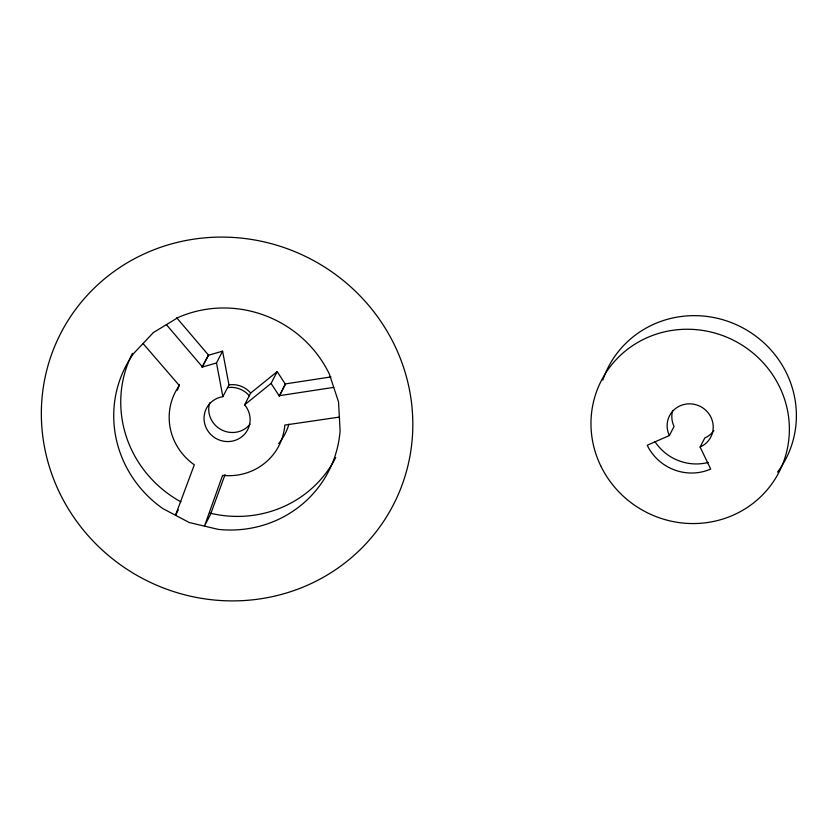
<?xml version="1.0" encoding="UTF-8"?>
<svg xmlns="http://www.w3.org/2000/svg" width="838" height="838" viewBox="0 0 838 838"><rect width="100%" height="100%" fill="white"/><g stroke="black" fill="none" stroke-linecap="round" stroke-linejoin="round"><path stroke-width="1.26" d="M225.076 474.528L210.548 514.333L204.462 526.128L222.573 475.387A58.335 56.272 27.3 0 0 284.815 425.076L339.359 417.094M208.212 355.333L222.583 351.164L216.497 362.959L202.126 367.128L208.526 355.144L176.682 317.77M202.126 367.128L208.526 355.144M277.179 371.632L271.093 383.427L279.337 396.07L285.423 384.275L277.179 371.632L250.688 393.053L244.602 404.848A23.213 22.396 27.3 0 1 238.788 438.766A23.213 22.396 27.3 0 1 205.499 426.291A23.213 22.396 27.3 0 1 222.866 396.699L228.963 384.904L222.583 351.164M178.264 509.902L175.498 515.265L194.311 464.797A58.335 56.272 27.3 0 1 179.342 385.543L143.047 343.517M279.337 396.07L285.308 383.919L330.958 376.922M669.373 435.53A23.213 22.396 27.3 0 1 680.236 405.76A23.213 22.396 27.3 0 1 710.97 417.282A23.213 22.396 27.3 0 1 700.107 447.042L710.687 469.05A47.955 46.258 27.3 0 1 647.219 445.25L669.373 435.53L674.056 426.458A23.213 22.396 27.3 0 1 672.757 410.295M700.107 447.042L704.789 437.97A23.213 22.396 27.3 0 0 713.85 430.648M244.602 404.848L271.093 383.427M279.222 395.714L333.744 387.366M166.395 324.641L202.44 366.939M216.497 362.959L222.866 396.699M250.059 424.175A23.213 22.396 27.3 0 1 221.316 429.737A23.213 22.396 27.3 0 1 209.668 402.889M227.559 387.627A23.213 22.396 27.3 0 1 249.284 395.766M335.755 457.454A114.209 110.155 27.3 0 1 209.971 513.128M180.977 501.889A114.209 110.155 27.3 0 1 132.456 353.332M288.911 424.185A58.335 56.272 27.3 0 1 278.677 443.574M177.436 390.225A58.335 56.272 27.3 0 1 179.458 384.464M228.963 384.904A23.213 22.396 27.3 0 1 250.688 393.053M602.836 380.106A99.942 96.401 27.3 0 1 742.185 327.543A99.942 96.401 27.3 0 1 777.496 472.129M708.393 462.398A47.955 46.258 27.3 0 1 654.939 441.584M153.406 332.539L133.619 353.51A114.209 110.155 27.3 0 0 162.928 508.645L189.304 522.545L218.257 529.386A114.209 110.155 27.3 0 0 340.102 430.9L338.542 401.926L329.376 374.115A114.209 110.155 27.3 0 0 178.222 317.455L153.406 332.539M59.477 492.545A187.125 180.495 27.3 0 0 380.222 526.306A187.125 180.495 27.3 0 0 241.554 238.139A187.125 180.495 27.3 0 0 59.477 492.545M600.657 465.687A99.942 96.401 27.3 0 0 771.966 483.715A99.942 96.401 27.3 0 0 697.897 329.805A99.942 96.401 27.3 0 0 600.657 465.687"/></g></svg>
